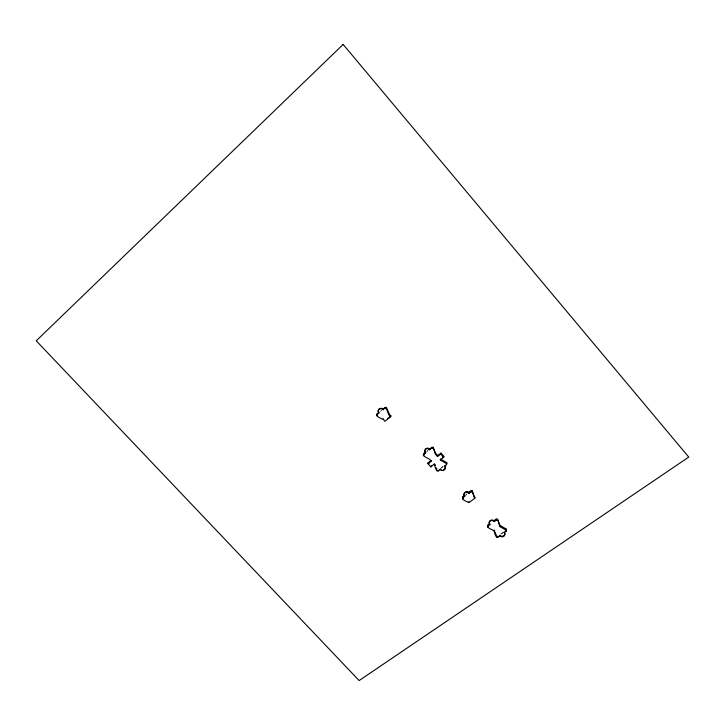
<?xml version="1.0" encoding="UTF-8"?>
<svg xmlns="http://www.w3.org/2000/svg" width="725" height="725" viewBox="0 0 725 725"><rect width="100%" height="100%" fill="white"/><g stroke="black" fill="none" stroke-linecap="round" stroke-linejoin="round"><path stroke-width="0.54" stroke-dasharray="3.62 2.72" d="M379.963 411.664L381.712 410.287M426.735 451.24L427.85 450.397M426.916 451.503L427.759 450.868M441.362 467.661L443.048 466.411M441.28 468.151L443.247 466.692M465.858 494.631L466.701 494.024M465.803 495.157L466.646 494.541M500.603 534.053L503.322 532.15M501.501 533.981L503.313 532.712"/><path stroke-width="1.09" d="M506.159 531.28L506.295 529.114L499.951 525.317L500.141 526.685L506.376 530.347L506.277 531.18L504.21 532.639A2.927 2.601 6.7 0 1 503.784 536.292A2.927 2.601 6.7 0 1 499.67 535.811C496.217 540.243 494.604 533.89 494.16 530.301M506.286 530.229L506.295 529.114M504.21 532.639L504.219 532.15M499.67 535.811L499.679 535.313M500.214 526.74L500.232 525.625M497.731 537.171L497.758 536.11M499.906 526.404C498.347 524.284 498.564 515.493 494.396 520.468L494.359 521.565A2.927 2.619 7.3 0 0 490.245 521.085A2.927 2.619 7.3 0 0 489.828 524.764C483.901 527.012 491.541 529.087 494.115 530.954M496.562 537.026L496.589 536.11M494.359 521.565L496.308 520.197L496.344 519.091M493.834 530.664L493.852 530.174M489.828 524.764L489.846 524.284M487.771 527.184L487.735 525.244L489.756 523.749M487.889 526.132L487.943 525.027M472.347 490.907L474.739 498.102L472.256 491.949C472.89 488.858 469.166 491.985 468.105 493M468.74 502.008L468.694 502.47C466.528 501.41 458.735 498.7 464.616 496.498A2.936 2.655 9.1 0 1 465.006 492.755A2.936 2.655 9.1 0 1 469.129 493.218L471.069 491.813L471.168 490.78M468.921 502.09L468.876 502.615L474.866 498.302L474.948 497.25L474.195 497.785M469.129 493.218L469.229 492.184M464.616 496.498L464.716 495.547M462.586 498.963L462.804 496.843L464.607 495.537M434.502 464.118L434.42 464.553C435.109 467.099 436.695 474.186 440.075 469.483A2.945 2.692 11.4 0 0 444.217 469.936A2.945 2.692 11.4 0 0 444.57 466.139L446.5 464.698L446.645 463.674L446.292 463.991M446.6 463.61L446.754 462.632L440.592 459.088L440.419 460.058L446.709 463.674L446.799 462.695M440.347 459.297L440.238 459.904L443.691 457.321L443.845 456.36L440.954 453.098L437.746 455.517L437.574 456.478C433.903 454.62 434.429 444.008 429.898 449.654A2.954 2.719 13.1 0 0 425.747 449.201A2.954 2.719 13.1 0 0 425.421 453.034C418.597 456.324 430.442 457.774 431.176 461.281L427.977 463.674L430.868 466.918L434.375 463.928M440.075 469.483L440.438 468.776M437.574 456.478L440.791 454.058L440.954 453.098M438.163 470.906L438.29 470.162M436.976 470.779L437.084 470.162M435.299 453.923L435.48 452.962L433.169 447.352L433.006 448.322M430.868 466.918L431.275 465.776M431.176 461.281L431.266 460.792M431.855 448.177L432.037 447.234L433.142 447.325M427.977 463.674L428.176 462.704L430.958 460.611M429.898 449.654L430.088 448.702M425.421 453.034L425.62 452.083L423.518 453.75L424.306 455.019M423.509 454.484L423.717 453.533M423.409 455.581L423.618 454.62M390.63 416.775L390.911 415.914L389.271 414.075L388.981 414.936L390.63 416.775L384.821 421.325L383.317 419.104M383.172 418.842L382.999 419.331C380.833 418.316 373.022 415.534 378.785 413.205L378.921 412.833M386.498 407.55L389.144 413.875L388.854 414.736L386.208 408.402C387.105 406.163 384.205 407.677 383.452 408.909L383.153 409.761A2.936 2.737 19.9 0 0 379.048 409.335A2.936 2.737 19.9 0 0 378.785 413.205M383.153 409.761L385.328 407.432M376.837 415.788L377.036 414.048L378.858 412.534A2.927 2.728 19.9 0 1 379.284 408.846A2.927 2.728 19.9 0 1 383.308 409.335M376.909 414.682L377.227 413.83M462.804 496.843L462.577 497.731L463.456 498.347M387.648 418.47L388.373 417.899M389.823 416.766L390.911 415.914M446.5 464.698L446.709 463.773M428.973 449.554L432.009 447.252M425.802 452.355L425.521 452.563A2.945 2.719 13.1 0 1 425.847 448.73A2.945 2.719 13.1 0 1 429.998 449.183L429.155 449.817M385.029 408.275L386.208 408.402M442.558 457.321L443.845 456.36M464.961 495.764L464.671 495.972A2.936 2.655 9.1 0 1 465.06 492.239A2.936 2.655 9.1 0 1 469.184 492.701L468.332 493.317M505.688 530.492L506.177 530.156M471.069 491.813L472.256 491.949M496.308 520.197L497.486 520.332M428.176 462.704L428.992 463.61M435.48 452.962L437.746 455.517M440.791 454.058L443.691 457.321M434.918 464.353L435.399 465.513M436.359 467.852L436.84 469.012M494.332 530.265L494.785 531.389M495.238 532.522L495.537 533.274M495.837 534.026L496.29 535.15M497.522 519.227L499.933 525.29M444.806 465.84A2.945 2.692 11.4 0 1 443.337 469.909M441.28 469.773A2.945 2.692 11.4 0 1 440.773 469.501M489.719 524.057A2.927 2.619 7.3 0 1 490.345 520.487A2.927 2.619 7.3 0 1 494.377 521.021M504.219 532.077A2.927 2.601 6.7 0 1 503.875 535.666A2.927 2.601 6.7 0 1 499.824 535.394M343.152 44.433L36.25 340.813L359.138 680.567L688.75 457.085L343.152 44.433"/></g></svg>
